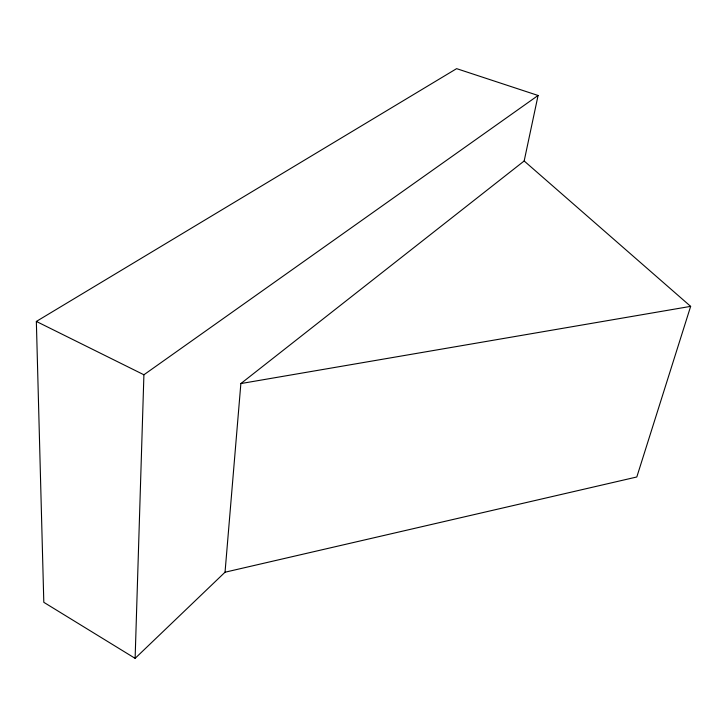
<?xml version="1.0" encoding="UTF-8"?>
<svg xmlns="http://www.w3.org/2000/svg" width="727" height="727" viewBox="0 0 727 727"><rect width="100%" height="100%" fill="white"/><g stroke="black" fill="none" stroke-linecap="round" stroke-linejoin="round"><path stroke-width="1.09" d="M135.122 658.353L143.91 374.778L538.08 95.473L456.62 68.647L36.35 321.434L43.811 602.319L135.122 658.353L225.034 572.213L636.807 476.985L690.65 306.367L524.167 160.985L538.08 95.473M225.034 572.213L240.864 383.565L524.167 160.985M240.864 383.565L690.65 306.367M36.35 321.434L143.91 374.778"/></g></svg>
